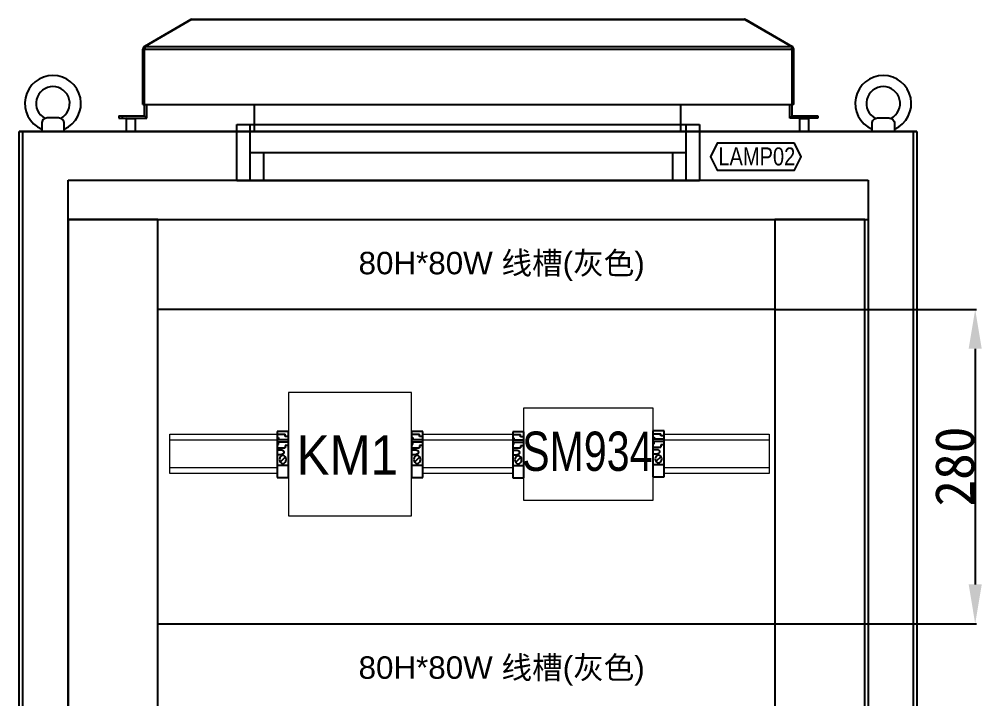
# Model space of a CAD drawing. Extents: x 79822 to 122366, y -56021 to -28815.
# Drawn here: x 88177 to 89035, y -47910 to -47304 of the extents above; entities that cross this region are included whole.
import ezdxf
from ezdxf.lldxf.tags import DXFTag

# ---------------------------------------------------------------- set-up
doc = ezdxf.new("R2010")
doc.units = 0
doc.header["$LTSCALE"] = 100
doc.header["$MEASUREMENT"] = 0
doc.layers.add('PANEL', color=7, linetype='Continuous')
doc.layers.add('细实线', color=7, linetype='Continuous', lineweight=20)
doc.styles.add('HZ', font='arial.ttf', dxfattribs={"width": 0.7})
doc.styles.get("Standard").update_dxf_attribs({"font": ''})
doc.styles.get('Standard').set_extended_font_data('SimSun')
tags = doc.linetypes.add('HIDDEN', pattern=[0.375, 0.25, -0.125]).pattern_tags.tags
tags[6:7] = [DXFTag(74, 4), DXFTag(75, 0), DXFTag(340, '0'), DXFTag(46, 1.0), DXFTag(50, 0.0), DXFTag(44, 0.0), DXFTag(45, 0.0)]
tags[4:5] = [DXFTag(74, 4), DXFTag(75, 0), DXFTag(340, '0'), DXFTag(46, 1.0), DXFTag(50, 0.0), DXFTag(44, 0.0), DXFTag(45, 0.0)]
doc.dimstyles.new('ISO-25', dxfattribs={"dimtxt": 35, "dimasz": 35, "dimexe": 1.25, "dimexo": 0.625, "dimtad": 1, "dimtoh": 1, "dimdec": 0, "dimtxsty": 'Standard', "dimcen": 2.5, "dimadec": 0, "dimazin": 0, "dimtfac": 1, "dimtdec": 0, "dimtmove": 0, "dimatfit": 3, "dimfxl": 0, "dimarcsym": 0})

# ---------------------------------------------------------------- blocks, each defined once
blk = doc.blocks.new('风帽正面')
at = {"linetype": 'Continuous'}
for p, q in [((60582.92, -62124.93), (60541.59, -62148.79)), ((60583.67, -62124.93), (60542.34, -62148.79)), ((60582.92, -62124.93), (60583.11, -62125.25)), ((60583.67, -62124.93), (61076.82, -62124.93)), ((60584.27, -62124.57), (61076.22, -62124.57)), ((61076.82, -62124.93), (61118.14, -62148.79)), ((61077.57, -62124.93), (61077.38, -62125.25)), ((61077.57, -62124.93), (61118.89, -62148.79)), ((60540.24, -62200.57), (60540.24, -62151.13)), ((60540.24, -62151.13), (60541.74, -62151.13)), ((60541.59, -62148.79), (60542.08, -62149.64)), ((60541.74, -62200.57), (60541.74, -62151.13)), ((60541.74, -62151.13), (61118.74, -62151.13)), ((60542.34, -62148.79), (61118.14, -62148.79)), ((61118.89, -62148.79), (61118.4, -62149.64)), ((61118.74, -62200.57), (61118.74, -62151.13)), ((61120.24, -62151.13), (61118.74, -62151.13)), ((61120.24, -62200.57), (61120.24, -62151.13)), ((60540.24, -62200.57), (60541.74, -62200.57)), ((60541.74, -62210.57), (60541.74, -62200.57)), ((60541.74, -62200.57), (61118.74, -62200.57)), ((60543.74, -62212.57), (60543.74, -62200.57)), ((60639.74, -62224.57), (60639.74, -62200.57)), ((61019.74, -62224.57), (61019.74, -62200.57)), ((61116.74, -62212.57), (61116.74, -62200.57)), ((61118.74, -62210.57), (61118.74, -62200.57)), ((61120.24, -62200.57), (61118.74, -62200.57)), ((60518.74, -62210.57), (60518.74, -62212.57)), ((60518.74, -62210.57), (60541.74, -62210.57)), ((60518.74, -62212.57), (60543.74, -62212.57)), ((60521.74, -62210.57), (60521.74, -62212.57)), ((60526.24, -62212.57), (60525.74, -62213.07)), ((60525.74, -62224.57), (60525.74, -62213.07)), ((60525.74, -62213.07), (60533.74, -62213.07)), ((60533.74, -62213.07), (60533.24, -62212.57)), ((60533.74, -62224.57), (60533.74, -62213.07)), ((60543.74, -62212.57), (60541.74, -62210.57)), ((61116.74, -62212.57), (61118.74, -62210.57)), ((61141.74, -62212.57), (61116.74, -62212.57)), ((61118.74, -62210.57), (61141.74, -62210.57)), ((61126.24, -62212.57), (61125.74, -62213.07)), ((61125.74, -62224.57), (61125.74, -62213.07)), ((61125.74, -62213.07), (61133.74, -62213.07)), ((61133.74, -62213.07), (61133.24, -62212.57)), ((61133.74, -62224.57), (61133.74, -62213.07)), ((61138.74, -62210.57), (61138.74, -62212.57)), ((61141.74, -62210.57), (61141.74, -62212.57))]:
    blk.add_line(p, q, dxfattribs=at)
for centre, radius, start, end in [((60584.27, -62127.27), 2.7, 90, 120), ((61076.22, -62127.27), 2.7, 60, 90), ((60542.94, -62151.13), 2.7, 120, 180), ((60693.62, -62183.27), 155.24, 167.87377, 168.04859), ((60588.07, -62160.59), 47.28, 167.31181, 167.88285), ((61072.42, -62160.59), 47.28, 12.11715, 12.68819), ((60966.87, -62183.27), 155.24, 11.95141, 12.12623), ((61117.54, -62151.13), 2.7, 0, 60)]:
    blk.add_arc(centre, radius, start, end, dxfattribs=at)
for points, start_tangent, end_tangent in [([(60583.67, -62124.93), (60583.77, -62124.82), (60584.07, -62124.61)], (0.647129, 0.762381), (0.925529, 0.378677)), ([(60584.07, -62124.61), (60584.27, -62124.57)], (0.925529, 0.378677), (1, 0)), ([(61076.42, -62124.61), (61076.22, -62124.57)], (-0.925529, 0.378677), (-1, 0)), ([(61076.82, -62124.93), (61076.72, -62124.82), (61076.42, -62124.61)], (-0.647129, 0.762381), (-0.925529, 0.378677)), ([(60542.14, -62149.39), (60542.09, -62149.58), (60541.94, -62150.2)], (-0.266985, -0.963701), (-0.2203, -0.975432)), ([(60542.34, -62148.79), (60542.29, -62148.92), (60542.14, -62149.39)], (-0.390683, -0.920525), (-0.266985, -0.963701)), ([(61118.14, -62148.79), (61118.19, -62148.92), (61118.34, -62149.39)], (0.390683, -0.920525), (0.266985, -0.963701)), ([(61118.34, -62149.39), (61118.39, -62149.58), (61118.54, -62150.2)], (0.266985, -0.963701), (0.2203, -0.975432))]:
    blk.add_spline(points, degree=3, dxfattribs=dict(at, start_tangent=start_tangent, end_tangent=end_tangent))
blk = doc.blocks.new('LAMP')
at = {"layer": 'PANEL', "color": 9}
for p, q in [((-206.22, 0), (206.22, 0)), ((-206.22, -50), (-206.22, 0)), ((-194.22, -50), (-194.22, 0)), ((194.22, -50), (194.22, 0)), ((206.22, 0), (206.22, -50)), ((-194.22, -25), (194.22, -25)), ((-182.22, -25), (-182.22, -50)), ((182.22, -25), (182.22, -50)), ((206.22, -50), (-206.22, -50))]:
    blk.add_line(p, q, dxfattribs=at)
blk = doc.blocks.new('*D127')
at = {"color": 0, "lineweight": -2}
for p, q in [((88851, -47562.88), (89030.07, -47562.88)), ((89028.82, -47597.88), (89028.82, -47807.9)), ((88851, -47842.9), (89030.07, -47842.9))]:
    blk.add_line(p, q, dxfattribs=at)
at = {"color": 0}
for points in [[(89034.66, -47597.88), (89022.99, -47597.88), (89028.82, -47562.88)], [(89022.99, -47807.9), (89034.66, -47807.9), (89028.82, -47842.9)]]:
    blk.add_solid(points, dxfattribs=at)
at = {"layer": 'Defpoints', "color": 0}
for p in [(88850.37, -47562.88), (88850.37, -47842.9), (89028.82, -47842.9)]:
    blk.add_point(p, dxfattribs=at)
at = {"color": 0, "insert": (89010.7, -47702.89), "char_height": 35, "attachment_point": 5, "rotation": 90}
blk.add_mtext('280', dxfattribs=at)
blk = doc.blocks.new('堵头')
at = {"color": 53}
for p, q in [((0, -41), (0, 0)), ((0, 0), (10, 0)), ((10, 0), (10, -41)), ((0, -11), (10, -11)), ((7.28, -18.33), (2.72, -13.78)), ((0, -20.55), (4, -20.55)), ((0, -24.55), (4, -24.55)), ((0, -26.55), (7, -26.55)), ((0, -29.55), (1, -29.55)), ((1, -29.55), (1, -31.55)), ((10, -31.55), (1, -31.55)), ((10, -33.55), (1, -33.55)), ((1, -35.55), (1, -33.55)), ((7, -28.55), (7, -26.55)), ((10, -28.55), (7, -28.55)), ((0, -35.55), (1, -35.55)), ((0, -38.55), (7, -38.55)), ((10, -41), (0, -41)), ((10, -36.55), (7, -36.55)), ((7, -36.55), (7, -38.55))]:
    blk.add_line(p, q, dxfattribs=at)
blk.add_arc((4, -22.55), 2, 270, 90, dxfattribs=at)
blk.add_ellipse((5, -16.05), major_axis=(0, -3.5), ratio=0.857143, start_param=4.712389, end_param=10.995574, dxfattribs=at)

msp = doc.modelspace()

# ---------------------------------------------------------------- linework, layer by layer
at = {"color": 7}
for p, q in [((88176.87, -49514.38), (88176.87, -47404.38)), ((88176.87, -47404.38), (88976.87, -47404.38)), ((88176.87, -49514.38), (88176.87, -47404.38)), ((88976.87, -47404.38), (88976.87, -49514.38)), ((88976.87, -47404.38), (88976.87, -49514.38)), ((88220.37, -49360.88), (88220.37, -47447.88)), ((88933.37, -47447.88), (88933.37, -47525.88)), ((88933.37, -47447.88), (88933.37, -47525.88)), ((88933.37, -47447.88), (88933.37, -47525.88)), ((88220.37, -47528.38), (88220.37, -49328.68)), ((88933.37, -47525.88), (88933.37, -49360.88))]:
    msp.add_line(p, q, dxfattribs=at)
at = {"color": 7, "linetype": 'HIDDEN'}
for p, q in [((88180.07, -49404.38), (88180.07, -47404.38)), ((88180.07, -49404.38), (88180.07, -47404.38)), ((88973.67, -47404.38), (88973.67, -49404.38)), ((88973.67, -47404.38), (88973.67, -49404.38))]:
    msp.add_line(p, q, dxfattribs=at)
msp.add_line((88220.37, -47482.88), (88933.37, -47482.88))
msp.add_line((88220.37, -47482.88), (88933.37, -47482.88))
msp.add_line((88220.37, -47482.88), (88933.37, -47482.88))
at = {"color": 7}
for points in [[(88216.87, -47404.38), (88216.87, -47397.29, 0.414214), (88211.87, -47392.29), (88201.87, -47392.29, 0.414214), (88196.87, -47397.29), (88196.87, -47404.38)], [(88936.87, -47404.38), (88936.87, -47397.29, -0.414214), (88941.87, -47392.29), (88951.87, -47392.29, -0.414214), (88956.87, -47397.29), (88956.87, -47404.38)]]:
    msp.add_lwpolyline(points, format="xyb", dxfattribs=at)
at = {"color": 3}
msp.add_lwpolyline([(88867.64, -47414.71), (88798.88, -47414.71), (88792.83, -47426.81), (88798.88, -47438.9), (88867.64, -47438.9), (88873.69, -47426.81), (88867.64, -47414.71)], dxfattribs=at)
at = {"color": 7}
msp.add_lwpolyline([(88220.37, -47447.88), (88933.37, -47447.88)], dxfattribs=at)
for points in [[(88220.37, -49283.38), (88300.37, -49283.38), (88300.37, -47482.88), (88220.37, -47482.88)], [(88300.37, -47482.88), (88850.37, -47482.88), (88850.37, -47562.88), (88300.37, -47562.88)], [(88850.37, -49283.38), (88930.37, -49283.38), (88930.37, -47482.88), (88850.37, -47482.88)]]:
    msp.add_lwpolyline(points, close=True)
at = {"color": 6, "lineweight": 0}
for points in [[(88311.06, -47674.04), (88406.84, -47674.04), (88406.84, -47709.04), (88311.06, -47709.04)], [(88536.54, -47674.04), (88616.6, -47674.04), (88616.6, -47709.04), (88536.54, -47709.04)], [(88751.57, -47674.04), (88845.06, -47674.04), (88845.06, -47709.04), (88751.57, -47709.04)], [(88311.06, -47679.04), (88406.84, -47679.04), (88406.84, -47704.04), (88311.06, -47704.04)], [(88536.54, -47679.04), (88616.6, -47679.04), (88616.6, -47704.04), (88536.54, -47704.04)], [(88751.57, -47679.04), (88845.06, -47679.04), (88845.06, -47704.04), (88751.57, -47704.04)]]:
    msp.add_lwpolyline(points, close=True, dxfattribs=at)
at = {"elevation": 63738.88}
msp.add_lwpolyline([(88300.37, -47842.9), (88850.37, -47842.9), (88850.37, -47922.9), (88300.37, -47922.9)], close=True, dxfattribs=at)
at = {"color": 7}
for centre, radius, start, end in [((88206.87, -47379.38), 25, 293.57818, 246.42182), ((88946.87, -47379.38), 25, 293.57818, 246.42182), ((88206.87, -47379.38), 15, 297.52914, 242.47086), ((88946.87, -47379.38), 15, 297.52914, 242.47086)]:
    msp.add_arc(centre, radius, start, end, dxfattribs=at)
at = {"layer": 'PANEL'}
msp.add_line((88976.87, -47404.38), (88176.87, -47404.38), dxfattribs=at)
at = {"layer": '细实线', "color": 7, "linetype": 'ByBlock'}
for points in [[(88416.84, -47746.93), (88526.54, -47746.93), (88526.54, -47636.93), (88416.84, -47636.93)], [(88626.6, -47650.67), (88741.57, -47650.67), (88741.57, -47733.14), (88626.6, -47733.18)]]:
    msp.add_lwpolyline(points, close=True, dxfattribs=at)

# ---------------------------------------------------------------- block references
at = {"lineweight": 20}
msp.add_blockref('风帽正面', (27746.83, 14820.19), dxfattribs=at)
at = {"color": 7}
msp.add_blockref('LAMP', (88576.87, -47398.18), dxfattribs=at)
at = {"xscale": -1, "rotation": 180}
for p in [(88406.81, -47712.66, 63738.88), (88526.54, -47712.66, 63738.88), (88616.61, -47712.88, 63738.88), (88741.57, -47712.17, 63738.88)]:
    msp.add_blockref('堵头', p, dxfattribs=at)

# ---------------------------------------------------------------- texts
at = {"style": 'HZ', "width": 0.8}
msp.add_text('LAMP02', height=16, dxfattribs=at).set_placement((88799.89, -47434.57))
at = {"lineweight": 0, "style": 'HZ'}
for p in [(88479.28, -47531.58), (88479.28, -47891.96)]:
    msp.add_text('80H*80W 线槽(灰色)', height=20, dxfattribs=at).set_placement(p)
at = {"layer": '细实线', "color": 7, "linetype": 'ByBlock', "style": 'HZ'}
for s, width, p in [('KM1', 0.9, (88424.05, -47710.18)), ('SM934', 0.75, (88625.02, -47706.73))]:
    msp.add_text(s, height=35, dxfattribs=dict(at, width=width)).set_placement(p)

# ---------------------------------------------------------------- dimensions: what is measured, and where the dimension line sits
at = {"color": 3}
dim = msp.add_linear_dim(base=(89028.82, -47842.9), p1=(88850.37, -47562.88), p2=(88850.37, -47842.9, 63738.88), angle=90, dimstyle='ISO-25', dxfattribs=at)
dim.commit()
dim.dimension.update_dxf_attribs({"geometry": '*D127', "text_midpoint": (89010.7, -47702.89)})

doc.saveas('drawing.dxf')
